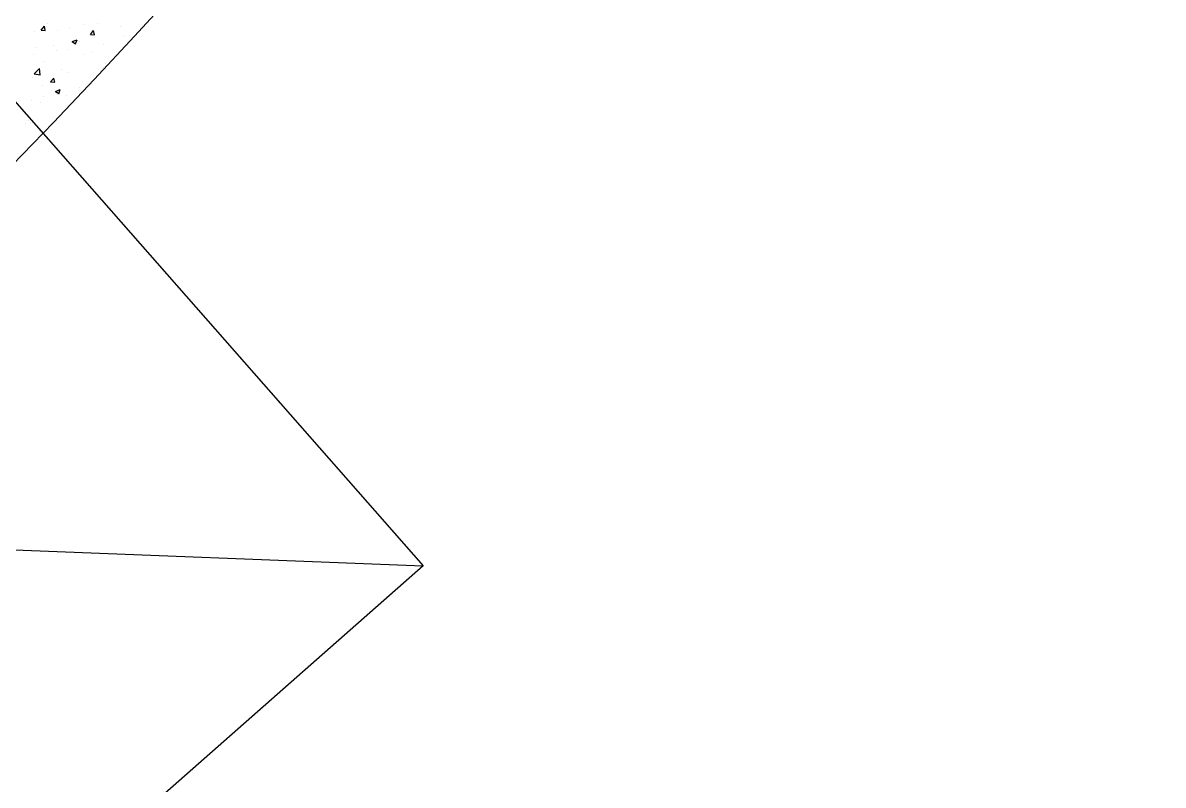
# Model space of a CAD drawing. Header units: millimetres. Extents: x 331487 to 517269, y 198509 to 399936.
# Drawn here: x 446105 to 447763, y 303285 to 304393 of the extents above; entities that cross this region are included whole.
import ezdxf

# ---------------------------------------------------------------- set-up
doc = ezdxf.new("R2010")
doc.units = ezdxf.units.MM
doc.header["$MEASUREMENT"] = 0
doc.layers.add('COLUMN', color=6, linetype='Continuous')
doc.layers.add('FOOTING', color=5, linetype='Continuous')

msp = doc.modelspace()

# ---------------------------------------------------------------- linework, layer by layer
at = {"layer": 'COLUMN', "color": 2, "linetype": 'Continuous'}
for p, q in [((446140.5, 304392.8), (446140.5, 304392.8)), ((446193.9, 304390.5), (446193.9, 304390.5)), ((446213.4, 304391.9), (446213.4, 304391.9)), ((446121.3, 304380.8), (446121.3, 304380.8)), ((446131.1, 304382.5), (446135.9, 304388.3)), ((446131.1, 304382.5), (446137.1, 304382)), ((446137.1, 304382), (446135.9, 304388.2)), ((446155.1, 304381.9), (446155.1, 304381.9)), ((446171.8, 304387.2), (446171.8, 304387.2)), ((446202.8, 304376.2), (446207.6, 304382)), ((446202.8, 304376.2), (446208.8, 304375.7)), ((446208.8, 304375.7), (446207.6, 304382)), ((446247.3, 304388.3), (446247.3, 304388.3)), ((446250.4, 304373.9), (446250.4, 304373.9)), ((446124.4, 304357.3), (446124.4, 304357.3)), ((446149.4, 304360.6), (446149.4, 304360.6)), ((446176.4, 304366.1), (446183.4, 304368.8)), ((446176.4, 304366.1), (446181.3, 304362.8)), ((446181.3, 304362.8), (446183.4, 304368.8)), ((446187.3, 304365.5), (446187.3, 304365.5)), ((446222.5, 304361.4), (446222.5, 304361.4)), ((446120.1, 304347.5), (446120.1, 304347.5)), ((446152.9, 304353.1), (446152.9, 304353.1)), ((446170.6, 304353.9), (446170.6, 304353.9)), ((446193.2, 304346.9), (446193.2, 304346.9)), ((446206.3, 304350.9), (446206.3, 304350.9)), ((446121.1, 304319), (446128.9, 304327.1)), ((446129.9, 304317.5), (446128.8, 304327)), ((446134.9, 304336.9), (446134.9, 304336.9)), ((446161, 304326.1), (446161, 304326.1)), ((446221.3, 304328.1), (446221.3, 304328.1)), ((446224.1, 304334.4), (446224.1, 304334.4)), ((446118.8, 304314.2), (446118.8, 304314.2)), ((446121, 304318.9), (446129.9, 304317.5)), ((446123.1, 304321.1), (446123.1, 304321.1)), ((446145, 304307.3), (446149.8, 304313)), ((446145, 304307.3), (446151, 304306.8)), ((446150.9, 304306.8), (446149.8, 304313)), ((446169.4, 304320.6), (446169.4, 304320.6)), ((446133.4, 304302), (446133.4, 304302)), ((446152, 304293.6), (446159, 304296.3)), ((446152, 304293.6), (446157, 304290.3)), ((446157, 304290.2), (446159, 304296.3)), ((446186.8, 304299.8), (446186.8, 304299.8)), ((446117.6, 304280.9), (446117.6, 304280.9)), ((446130.8, 304277.2), (446130.8, 304277.2)), ((446134.7, 304286.7), (446134.7, 304286.7)), ((446154.5, 304288.6), (446154.5, 304288.6)), ((446168.1, 304287.3), (446168.1, 304287.3)), ((446108.4, 304247.2), (446108.4, 304247.2)), ((446113.5, 304251.2), (446113.5, 304251.2)), ((446116.4, 304247.6), (446116.4, 304247.6)), ((446154.8, 304255.3), (446154.8, 304255.3)), ((446115.2, 304214.3), (446115.2, 304214.3))]:
    msp.add_line(p, q, dxfattribs=at)
at = {"layer": 'COLUMN'}
for radius in [10508.3, 10658.3]:
    msp.add_arc((438443.4, 311612.5), radius, 298.48297, 358.12405, dxfattribs=at)
at = {"layer": 'FOOTING'}
for p, q in [((445630.4, 304804.9), (446687.1, 303603.5)), ((445962.7, 303632.2), (446687.1, 303603.5)), ((446687.1, 303603.5), (445560.8, 302612.8))]:
    msp.add_line(p, q, dxfattribs=at)

doc.saveas('drawing.dxf')
